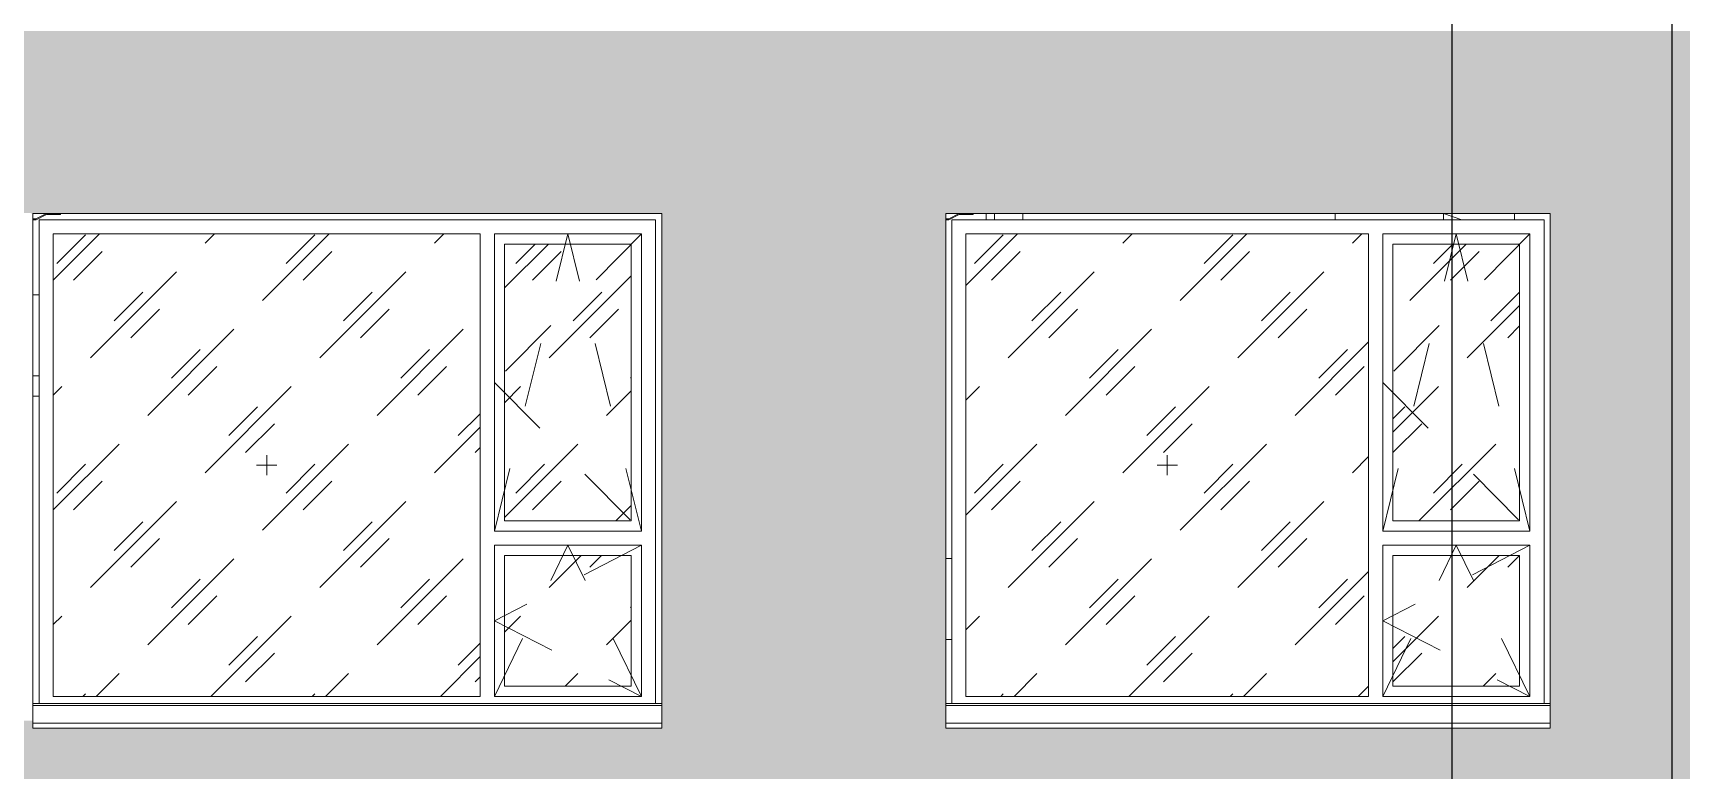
# Model space of a CAD drawing. Header units: millimetres. Extents: x 3914 to 319671, y -18248 to 19136.
# Drawn here: x 88004 to 96129, y 4757 to 8391 of the extents above; entities that cross this region are included whole.
import ezdxf

# ---------------------------------------------------------------- set-up
doc = ezdxf.new("R2010")
doc.units = ezdxf.units.MM
doc.linetypes.add('Штрих', pattern=[635, 317.5, -317.5])
for name, color, linetype, lineweight in [('A-GENM', 7, 'Continuous', 9), ('A-GLAZ', 7, 'Continuous', 9), ('A-GLAZ-1', 7, 'Continuous', 5), ('A-GLAZ-2', 7, 'Штрих', 5), ('A-WALL', 7, 'Continuous', 5), ('A-WALL-PATT', 7, 'Continuous', 5), ('I-WALL', 7, 'Continuous', 5)]:
    doc.layers.add(name, color=color, linetype=linetype, lineweight=lineweight)
pattern_1 = [(45, (66990.3, 100), (-282.843, 282.843), [200, -600]), (45, (66790.3, 0), (-282.843, 282.843), [600, -200]), (45, (67190.3, -100), (-282.843, 282.843), [200, -600])]

# ---------------------------------------------------------------- blocks, each defined once
blk = doc.blocks.new('Окно_СКБ_2Ст_БезПР - ОК-21__л__3100х2500_h_-V29-АР2_ТР1_Фасад 1-___')
at = {"layer": 'A-GLAZ-1'}
h = blk.add_hatch(dxfattribs=at)
h.set_pattern_fill('FP_27', color=256, style=0, pattern_type=2)
h.set_pattern_definition(pattern_1)
h.paths.add_polyline_path([(48910, 5120), (51015, 5120), (51015, 7400), (48910, 7400), (48910, 6186.7)], flags=0)
h = blk.add_hatch(dxfattribs=at)
h.set_pattern_fill('FP_27', color=256, style=0, pattern_type=2)
h.set_pattern_definition(pattern_1)
h.paths.add_polyline_path([(51760, 5985), (51760, 7350), (51135, 7350), (51135, 5985), (51153.3, 5985)], flags=0)
h = blk.add_hatch(dxfattribs=at)
h.set_pattern_fill('FP_27', color=256, style=0, pattern_type=2)
h.set_pattern_definition(pattern_1)
h.paths.add_polyline_path([(51153.3, 5170), (51760, 5170), (51760, 5815), (51135, 5815), (51135, 5170)], flags=0)
for p, q in [((48810, 7500), (48810, 5002.5)), ((51910, 7500), (48810, 7500)), ((51910, 5002.5), (51910, 7500)), ((48840, 5085), (48840, 7470)), ((48840, 7470), (48910, 7470)), ((48910, 7470), (51015, 7470)), ((48910, 7400), (48910, 5120)), ((48910, 7400), (51015, 7400)), ((51015, 7470), (51880, 7470)), ((51015, 7400), (51015, 5120)), ((51085, 5935), (51085, 7400)), ((51085, 7400), (51810, 7400)), ((51810, 5935), (51810, 7400)), ((51880, 7470), (51880, 5085)), ((51135, 7350), (51135, 5985)), ((51135, 7350), (51760, 7350)), ((51760, 5985), (51760, 7350)), ((50012.5, 6260), (49912.5, 6260)), ((49962.5, 6310), (49962.5, 6210)), ((51810, 5935), (51085, 5935)), ((51135, 5985), (51760, 5985)), ((51085, 5120), (51085, 5865)), ((51085, 5865), (51810, 5865)), ((51810, 5120), (51810, 5865)), ((51135, 5815), (51135, 5170)), ((51135, 5815), (51760, 5815)), ((51760, 5170), (51760, 5815)), ((48910, 5120), (51015, 5120)), ((51085, 5120), (51810, 5120)), ((51135, 5170), (51760, 5170))]:
    blk.add_line(p, q, dxfattribs=at)
at = {"layer": 'A-GLAZ-2'}
for p, q in [((51085, 5935), (51447.5, 7400)), ((51810, 7400), (51085, 6667.5)), ((51810, 5935), (51447.5, 7400)), ((51085, 6667.5), (51810, 5935)), ((51085, 5120), (51447.5, 5865)), ((51810, 5865), (51085, 5492.5)), ((51810, 5120), (51447.5, 5865)), ((51085, 5492.5), (51810, 5120))]:
    blk.add_line(p, q, dxfattribs=at)
blk = doc.blocks.new('Окно_СКБ_2Ст_БезПР - ОК-21__34__л__2980х2500_h_-36012660-АР2_ТР1_Фасад 1-___')
at = {"layer": 'A-GLAZ-1'}
h = blk.add_hatch(dxfattribs=at)
h.set_pattern_fill('FP_27', color=256, style=0, pattern_type=2)
h.set_pattern_definition(pattern_1)
h.paths.add_polyline_path([(54217.8, 5120), (55395, 5120), (55395, 7400), (53410, 7400), (53410, 5120)], flags=0)
h = blk.add_hatch(dxfattribs=at)
h.set_pattern_fill('FP_27', color=256, style=0, pattern_type=2)
h.set_pattern_definition(pattern_1)
h.paths.add_polyline_path([(55750.1, 5985), (56140, 5985), (56140, 7350), (55515, 7350), (55515, 5985)], flags=0)
h = blk.add_hatch(dxfattribs=at)
h.set_pattern_fill('FP_27', color=256, style=0, pattern_type=2)
h.set_pattern_definition(pattern_1)
h.paths.add_polyline_path([(55750.1, 5170), (56140, 5170), (56140, 5815), (55515, 5815), (55515, 5170)], flags=0)
for p, q in [((53310, 7500), (53310, 5002.5)), ((56290, 7500), (53310, 7500)), ((56290, 5002.5), (56290, 7500)), ((53340, 5085), (53340, 7470)), ((53340, 7470), (53410, 7470)), ((53410, 7470), (55395, 7470)), ((53410, 7400), (53410, 5120)), ((53410, 7400), (55395, 7400)), ((55395, 7470), (56260, 7470)), ((55395, 7400), (55395, 5120)), ((55465, 5935), (55465, 7400)), ((55465, 7400), (56190, 7400)), ((56190, 5935), (56190, 7400)), ((56260, 7470), (56260, 5085)), ((55515, 7350), (55515, 5985)), ((55515, 7350), (56140, 7350)), ((56140, 5985), (56140, 7350)), ((54452.5, 6260), (54352.5, 6260)), ((54402.5, 6310), (54402.5, 6210)), ((56190, 5935), (55465, 5935)), ((55515, 5985), (56140, 5985)), ((55465, 5120), (55465, 5865)), ((55465, 5865), (56190, 5865)), ((56190, 5120), (56190, 5865)), ((55515, 5815), (55515, 5170)), ((55515, 5815), (56140, 5815)), ((56140, 5170), (56140, 5815)), ((53410, 5120), (55395, 5120)), ((55465, 5120), (56190, 5120)), ((55515, 5170), (56140, 5170))]:
    blk.add_line(p, q, dxfattribs=at)
at = {"layer": 'A-GLAZ-2'}
for p, q in [((55465, 5935), (55827.5, 7400)), ((56190, 7400), (55465, 6667.5)), ((56190, 5935), (55827.5, 7400)), ((55465, 6667.5), (56190, 5935)), ((55465, 5120), (55827.5, 5865)), ((56190, 5865), (55465, 5492.5)), ((56190, 5120), (55827.5, 5865)), ((55465, 5492.5), (56190, 5120))]:
    blk.add_line(p, q, dxfattribs=at)
blk = doc.blocks.new('Фахверк_Влож_Полоса верхняя - Полоса верхняя_Фахверка-V127-АР2_ТР1_Фасад 1-___')
at = {"layer": 'A-GENM'}
for p, q in [((53376, 7500), (53324.8, 7475)), ((53326, 7470), (53377.2, 7495)), ((53377.2, 7495), (53446, 7495)), ((53446, 7495), (53446, 7500)), ((53324.8, 7475), (53310, 7475)), ((53310, 7470), (53326, 7470))]:
    blk.add_line(p, q, dxfattribs=at)
blk = doc.blocks.new('Фахверк_Влож_Полоса верхняя - Полоса верхняя_Фахверка-V114-АР2_ТР1_Фасад 1-___')
at = {"layer": 'A-GENM'}
for p, q in [((102894.8, 2975), (102880, 2975)), ((102880, 2970), (102896, 2970)), ((102946, 3000), (102894.8, 2975)), ((102896, 2970), (102947.2, 2995)), ((102947.2, 2995), (103016, 2995)), ((103016, 2995), (103016, 3000))]:
    blk.add_line(p, q, dxfattribs=at)
blk = doc.blocks.new('WNW_Отлив - Отлив_металлический-V184-АР2_ТР1_Фасад 1-___')
at = {"layer": 'A-GLAZ-1'}
for p, q in [((47410, 9285), (44310, 9285)), ((47410, 9275), (44310, 9275)), ((44310, 9188), (44310, 9202.5)), ((44310, 9163), (44310, 9188)), ((44310, 9188), (47410, 9188)), ((47410, 9202.5), (47410, 9188)), ((47410, 9188), (47410, 9163)), ((47410, 9163), (44310, 9163))]:
    blk.add_line(p, q, dxfattribs=at)
blk = doc.blocks.new('WNW_Отлив - Отлив_металлический-36012661-АР2_ТР1_Фасад 1-___')
at = {"layer": 'A-GLAZ-1'}
for p, q in [((56290, 5085), (53310, 5085)), ((56290, 5075), (53310, 5075)), ((53310, 4988), (53310, 5002.5)), ((53310, 4963), (53310, 4988)), ((53310, 4988), (56290, 4988)), ((56290, 4963), (53310, 4963)), ((56290, 5002.5), (56290, 4988)), ((56290, 4988), (56290, 4963))]:
    blk.add_line(p, q, dxfattribs=at)
blk = doc.blocks.new('AR_Отверстие прямоугольное _в стене__БезПР - AR_Отверстие прямоугольное _в стене__БезПР-35534766-АР2_ТР1_Фасад 1-___')
at = {"layer": 'A-GLAZ-1'}
blk.add_line((55855, 7470), (55765, 7500), dxfattribs=at)
blk = doc.blocks.new('Фахверк_Влож_Швеллер - Швеллер_Фахверка-V225-АР2_ТР1_Фасад 1-___')
at = {"layer": 'A-GENM'}
for p, q in [((53510, 7470), (53510, 7500)), ((53550, 7470), (53550, 7500))]:
    blk.add_line(p, q, dxfattribs=at)

msp = doc.modelspace()

# ---------------------------------------------------------------- hatches: boundary and pattern name
at = {"layer": 'A-WALL-PATT'}
h = msp.add_hatch(dxfattribs=at)
h.set_pattern_fill('FP_19', color=256, style=0, pattern_type=2)
h.set_pattern_definition([(180, (115143.65, 4223.5), (-2e-14, -154), [125, -137]), (90, (115143.65, 4158.5), (-262, 2e-14), [65, -89]), (180, (115143.65, 4158.5), (-2e-14, -154), [125, -137]), (90, (115155.65, 4158.5), (-262, 2e-14), [65, -89]), (180, (115280.65, 4158.5), (-2e-14, -154), [125, -137]), (180, (115280.65, 4223.5), (-2e-14, -154), [125, -137]), (90, (115024.65, 4235.5), (-262, 2e-14), [65, -89]), (90, (115274.65, 4235.5), (-262, 2e-14), [65, -89]), (0, (115024.65, 4235.5), (0, -154), [250, -12]), (0, (115024.65, 4300.5), (0, -154), [250, -12])])
h.paths.add_polyline_path([(38833.7, 4200), (114893.7, 4200), (114893.7, 8400), (38833.7, 8400), (38833.7, 4231.4)], flags=0)
h.paths.add_polyline_path([(67036, 4963), (65603.4, 4964), (65603.4, 7500), (68282.7, 7500), (68282.7, 7502.9), (68359.7, 7502.5), (68359.7, 5001.8), (68283.4, 5001.8), (68283.4, 4963), (67363, 4963)], flags=0)
h.paths.add_polyline_path([(48975.8, 4963), (47453.7, 4964), (47453.7, 7500), (55303.7, 7500), (55303.7, 4963), (52203.7, 4964), (52203.7, 5000), (50553.7, 4999), (50553.7, 4963), (50011.6, 4963)], flags=0)
h.paths.add_polyline_path([(70660.3, 4963), (70103.7, 4964), (70103.7, 5000), (68403.7, 5000), (68403.7, 7500), (68436.7, 7501.1), (68436.7, 7502.9), (68513.7, 7502.9), (68513.7, 7500), (68590.7, 7500), (68590.7, 7502.9), (68667.7, 7502.9), (68667.7, 7500), (68744.7, 7500), (68744.7, 7502.9), (68821.7, 7502.9), (68821.7, 7500), (68898.7, 7500), (68898.7, 7502.9), (68975.7, 7502.9), (68975.7, 7500), (69052.7, 7500), (69052.7, 7502.9), (69129.7, 7502.9), (69129.7, 7500), (69206.7, 7500), (69206.7, 7502.9), (69283.7, 7502.9), (69283.7, 7500), (69360.7, 7500), (69360.7, 7502.9), (69437.7, 7502.9), (69437.7, 7500), (69514.7, 7500), (69514.7, 7502.9), (69591.7, 7502.9), (69591.7, 7500), (69668.7, 7500), (69668.7, 7502.9), (69745.7, 7502.9), (69745.7, 7500), (69822.7, 7500), (69822.7, 7502.9), (69899.7, 7502.9), (69899.7, 7500), (69976.7, 7500), (69976.7, 7502.9), (70053.7, 7502.9), (70053.7, 7500), (73963.7, 7500), (73963.7, 4966), (73063.7, 4967), (73063.7, 4999.9), (72203.7, 4999.9), (72203.7, 4963), (71193.6, 4963)], flags=0)
h.paths.add_polyline_path([(46311.1, 4963), (44573.7, 4964), (44572.8, 4999.9), (43823.7, 4999.9), (43823.7, 4966), (42923.7, 4967), (42923.7, 7500), (46673.7, 7500), (46673.7, 4963)], flags=0)
h.paths.add_polyline_path([(99540.6, 4963), (98003.7, 4964), (98003.7, 4999.9), (97253.7, 4999.9), (97253.7, 4966), (96353.7, 4967), (96353.7, 7500), (100103.7, 7500), (100103.7, 4963)], flags=0)
h.paths.add_polyline_path([(85750.2, 4963), (84503.7, 4964), (84503.7, 5000), (83753.7, 5000), (83753.7, 4966), (82853.7, 4967), (82853.7, 7500), (86686.2, 7500), (86686.2, 7502.9), (86763.2, 7502.9), (86763.2, 7500), (86840.2, 7500), (86840.2, 7502.9), (86917.2, 7502.9), (86917.2, 7500), (86994.2, 7500), (86994.2, 7502.9), (87071.2, 7502.9), (87071.2, 7500), (87148.2, 7500), (87148.2, 7502.9), (87225.2, 7502.9), (87225.2, 7500), (87302.2, 7500), (87302.2, 7502.9), (87379.2, 7502.9), (87379.2, 7500), (87456.2, 7500), (87456.2, 7502.9), (87533.2, 7502.9), (87533.2, 7500), (87610.2, 7500), (87610.2, 7502.9), (87687.2, 7502.9), (87687.2, 7500), (87764.2, 7500), (87764.2, 7502.9), (87841.2, 7502.9), (87841.2, 7500), (87918.2, 7500), (87918.2, 7502.9), (87995.2, 7502.9), (87995.2, 7500), (91103.7, 7500), (91103.7, 4963), (88003.7, 4964), (88003.7, 5000), (86603.7, 5000), (86603.7, 4963), (85909.2, 4963)], flags=0)
h.paths.add_polyline_path([(76556.6, 4963), (75083.7, 4964), (75083.7, 7500), (77832.2, 7500), (77832.2, 7502.9), (77909.2, 7502.9), (77909.2, 7500), (77986.2, 7500), (77986.2, 7502.9), (78063.2, 7502.9), (78063.2, 7500), (78140.2, 7500), (78140.2, 7502.9), (78217.2, 7502.9), (78217.2, 7500), (78294.2, 7500), (78294.2, 7502.9), (78371.2, 7502.9), (78371.2, 7500), (78448.2, 7500), (78448.2, 7502.9), (78525.2, 7502.9), (78525.2, 7500), (78602.2, 7500), (78602.2, 7502.9), (78679.2, 7502.9), (78679.2, 7500), (81853.7, 7500), (81853.7, 4963), (78753.7, 4964), (78753.7, 5000), (77683.7, 5000), (77683.7, 4993.5), (77618.7, 4993.5), (77618.7, 5000), (77541.7, 5000), (77541.7, 4993.5), (77476.7, 4993.8), (77476.7, 5000), (77387.7, 5000), (77387.7, 4993.5), (77322.7, 4993.5), (77322.7, 5000), (77248.7, 5000), (77248.7, 4993.5), (77183.7, 4993.5), (77183.7, 4963)], flags=0)
h.paths.add_polyline_path([(93539.2, 4963), (92503.7, 4964), (92503.7, 7500), (95483.7, 7500), (95483.7, 4963), (94177.6, 4963)], flags=0)
h.paths.add_polyline_path([(104353.7, 4963), (101253.7, 4964), (101253.7, 7500), (106253.7, 7500), (106253.7, 4966), (105353.7, 4967), (105353.7, 4999.9), (104353.7, 4999.9), (104353.7, 4964)], flags=0)
h.paths.add_polyline_path([(58169.4, 4963), (58003.7, 4964), (58003.7, 4999.9), (57353.7, 4999.9), (57353.7, 4966), (56453.7, 4967), (56453.7, 7500), (60803.7, 7500), (60803.7, 4963), (58935.5, 4963)], flags=0)
h.paths.add_polyline_path([(62766.2, 4963), (61923.7, 4964), (61923.7, 7500), (64023.7, 7500), (64023.7, 4963), (62858.6, 4963)], flags=0)
h.paths.add_polyline_path([(110067.9, 4966), (109853.7, 4967), (109853.7, 7500), (110753.7, 7500), (110753.7, 4966), (110266.4, 4966)], flags=0)

# ---------------------------------------------------------------- linework, layer by layer
at = {"color": 1}
msp.add_lwpolyline([(95001, 12320), (96084.7, 12320), (96084.7, 0), (95001, 0)], close=True, dxfattribs=at)
at = {"layer": 'A-WALL'}
for p, q in [((88003.7, 7500), (91103.7, 7500)), ((88003.7, 5002.5), (88003.7, 7500)), ((91103.7, 7500), (91103.7, 5002.5)), ((92503.7, 7500), (95483.7, 7500)), ((92503.7, 5002.5), (92503.7, 7500)), ((95483.7, 7500), (95483.7, 5002.5))]:
    msp.add_line(p, q, dxfattribs=at)
at = {"layer": 'I-WALL'}
for p, q in [((92883.7, 7500), (92883.7, 7470)), ((94423.7, 7470), (94423.7, 7500)), ((94958.7, 7470), (94958.7, 7500)), ((95308.7, 7500), (95308.7, 7470)), ((88003.7, 7100.2), (88033.7, 7100.2)), ((88033.7, 6700.2), (88003.7, 6700.2)), ((88003.7, 6600), (88033.7, 6600)), ((92503.7, 5800), (92533.7, 5800)), ((92533.7, 5400), (92503.7, 5400))]:
    msp.add_line(p, q, dxfattribs=at)

# ---------------------------------------------------------------- block references
at = {"layer": 'A-GENM'}
for name, p in [('Фахверк_Влож_Полоса верхняя - Полоса верхняя_Фахверка-V114-АР2_ТР1_Фасад 1-___', (-14876.3, 4500)), ('Фахверк_Влож_Полоса верхняя - Полоса верхняя_Фахверка-V127-АР2_ТР1_Фасад 1-___', (39193.7, 0)), ('Фахверк_Влож_Швеллер - Швеллер_Фахверка-V225-АР2_ТР1_Фасад 1-___', (39193.7, 0))]:
    msp.add_blockref(name, p, dxfattribs=at)
at = {"layer": 'A-GLAZ'}
for name, p in [('Окно_СКБ_2Ст_БезПР - ОК-21__л__3100х2500_h_-V29-АР2_ТР1_Фасад 1-___', (39193.7, 0)), ('Окно_СКБ_2Ст_БезПР - ОК-21__34__л__2980х2500_h_-36012660-АР2_ТР1_Фасад 1-___', (39193.7, 0)), ('AR_Отверстие прямоугольное _в стене__БезПР - AR_Отверстие прямоугольное _в стене__БезПР-35534766-АР2_ТР1_Фасад 1-___', (39193.7, 0)), ('WNW_Отлив - Отлив_металлический-V184-АР2_ТР1_Фасад 1-___', (43693.7, -4200)), ('WNW_Отлив - Отлив_металлический-36012661-АР2_ТР1_Фасад 1-___', (39193.7, 0))]:
    msp.add_blockref(name, p, dxfattribs=at)

doc.saveas('drawing.dxf')
